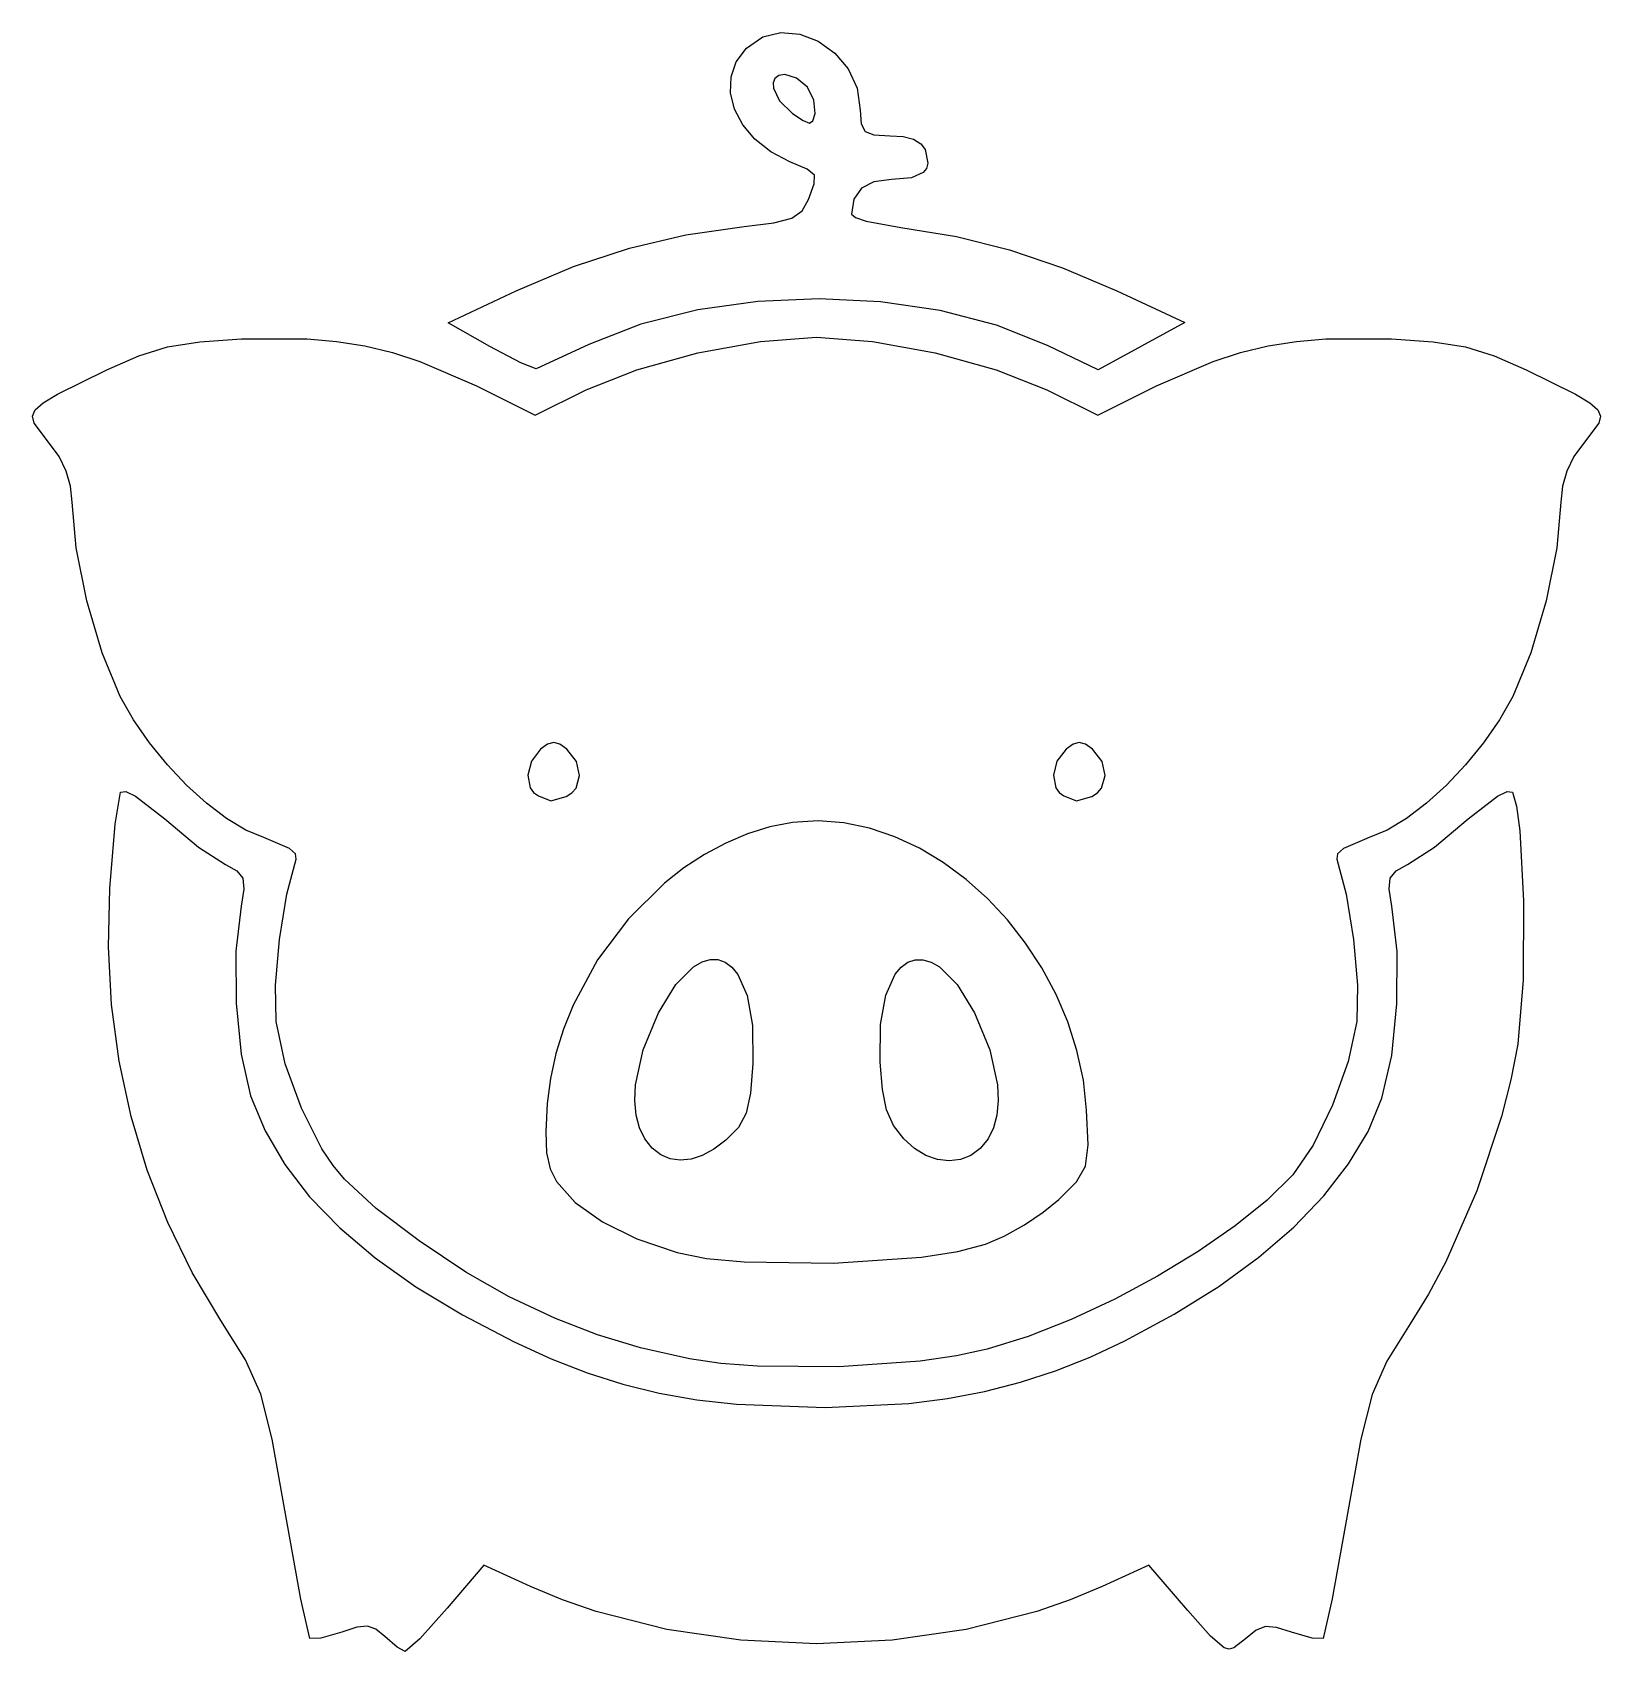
# Model space of a CAD drawing. Extents: x 31.8 to 64.6, y 166.1 to 199.9.
import ezdxf

# ---------------------------------------------------------------- set-up
doc = ezdxf.new("R2010")
doc.units = 0
doc.layers.add('Layer_1', color=7, linetype='CONTINUOUS')

msp = doc.modelspace()

# ---------------------------------------------------------------- linework, layer by layer
at = {"layer": 'Layer_1', "color": 7}
for points in [[(41.394112, 193.369482), (40.519838, 193.865854), (41.942752, 194.530507), (43.13871, 195.037652), (44.305381, 195.423425), (45.480877, 195.698581), (46.70331, 195.873877), (47.321429, 195.951749), (47.700331, 196.050238), (47.915847, 196.201158), (48.043809, 196.436328), (48.165391, 196.766661), (48.170682, 196.94848), (48.015872, 197.070938), (47.657151, 197.223189), (47.255862, 197.434299), (46.926151, 197.697735), (46.673336, 197.999583), (46.502739, 198.325932), (46.419681, 198.662867), (46.429483, 198.996477), (46.537464, 199.312848), (46.748946, 199.598067), (47.089295, 199.833201), (47.470419, 199.926022), (47.865765, 199.890985), (48.248777, 199.742545), (48.5929, 199.495158), (48.871579, 199.163281), (49.05826, 198.761368), (49.126388, 198.303875), (49.144042, 198.015373), (49.225176, 197.854375), (49.412044, 197.784474), (49.746905, 197.769264), (50.019341, 197.750088), (50.235527, 197.693894), (50.39043, 197.602679), (50.479017, 197.478442), (50.535128, 197.193954), (50.507915, 197.08629), (50.442392, 197.000383), (50.192024, 196.889947), (49.775243, 196.854864), (49.409642, 196.810025), (49.149915, 196.674844), (48.994919, 196.44832), (48.943508, 196.129457), (49.02471, 196.062293), (49.245805, 195.987975), (49.972603, 195.854031), (51.132243, 195.665008), (52.243509, 195.389309), (53.346009, 195.015311), (54.479354, 194.531388), (55.900396, 193.867612), (54.997099, 193.373642), (54.093804, 192.879671), (53.037356, 193.39027), (51.968429, 193.815823), (50.794755, 194.12075), (49.55034, 194.304971), (48.269191, 194.368406), (46.985315, 194.310977), (45.732719, 194.132604), (44.54541, 193.833207), (43.457393, 193.412707), (42.359823, 192.907269), (42.038426, 193.028969), (41.394112, 193.369496), (41.394112, 193.369482)], [(48.021816, 198.78389), (47.792173, 198.971426), (47.549517, 199.049427), (47.424848, 199.027452), (47.344576, 198.966784), (47.30716, 198.87531), (47.311061, 198.760914), (47.436663, 198.494903), (47.709068, 198.231838), (47.932892, 198.083663), (48.064754, 198.034068), (48.136848, 198.082934), (48.18137, 198.230144), (48.15959, 198.511619), (48.021816, 198.783782), (48.021816, 198.78389)], [(45.560226, 172.244392), (44.540375, 172.473265), (43.640744, 172.742027), (42.760336, 173.085411), (41.798153, 173.538149), (40.889516, 174.053724), (39.915425, 174.703017), (39.021574, 175.382397), (38.353659, 175.988231), (38.118884, 176.274136), (37.886719, 176.627691), (37.457685, 177.474126), (37.121491, 178.400286), (36.93307, 179.278922), (36.919298, 180.038897), (37.001385, 180.995225), (37.15381, 181.940909), (37.35105, 182.66895), (37.333299, 182.778056), (37.207829, 182.894537), (36.675207, 183.121835), (36.297949, 183.277527), (35.894183, 183.52034), (35.477467, 183.836987), (35.061356, 184.214185), (34.659407, 184.638648), (34.285177, 185.097092), (33.952223, 185.576232), (33.674101, 186.062782), (33.298376, 186.97573), (32.978953, 188.06493), (32.756164, 189.167358), (32.670344, 190.119986), (32.639431, 190.452985), (32.548735, 190.769074), (32.396243, 191.073321), (32.17994, 191.370795), (31.877612, 191.767441), (31.84012, 191.913956), (31.898615, 192.051051), (32.06825, 192.197564), (32.364177, 192.372334), (33.395525, 192.881999), (34.060372, 193.17506), (34.664557, 193.361164), (35.337654, 193.470257), (36.209238, 193.532287), (37.574782, 193.533203), (38.193021, 193.477852), (38.784137, 193.382101), (39.360054, 193.243559), (39.932695, 193.059831), (41.115846, 192.547241), (42.340756, 191.936764), (43.401849, 192.46249), (44.461844, 192.884334), (45.732716, 193.234876), (47.040689, 193.474359), (48.211988, 193.563021), (49.383287, 193.474359), (50.691261, 193.234876), (51.962133, 192.884334), (53.022127, 192.46249), (54.083221, 191.936764), (55.30813, 192.547241), (56.491282, 193.059831), (57.063923, 193.243559), (57.639839, 193.382101), (58.230955, 193.477852), (58.849195, 193.533203), (60.214739, 193.532287), (61.086321, 193.470257), (61.759418, 193.361164), (62.363602, 193.17506), (63.028446, 192.881999), (64.059795, 192.372334), (64.355723, 192.197564), (64.525357, 192.051051), (64.583852, 191.913956), (64.546361, 191.767441), (64.244034, 191.370795), (64.027717, 191.073321), (63.875203, 190.769074), (63.784503, 190.452985), (63.75363, 190.119986), (63.667808, 189.167358), (63.44502, 188.06493), (63.125598, 186.97573), (62.749873, 186.062782), (62.471751, 185.576232), (62.138797, 185.097092), (61.764567, 184.638648), (61.362619, 184.214185), (60.946509, 183.836987), (60.529793, 183.52034), (60.126028, 183.277527), (59.74877, 183.121835), (59.216148, 182.894537), (59.090678, 182.778056), (59.072927, 182.66895), (59.270166, 181.940909), (59.42259, 180.995225), (59.504678, 180.038897), (59.490906, 179.278922), (59.310977, 178.445843), (58.988511, 177.537943), (58.583989, 176.700426), (58.157889, 176.078494), (57.622534, 175.553428), (56.953716, 175.015024), (56.180721, 174.479985), (55.332837, 173.965013), (54.439351, 173.486814), (53.52955, 173.06209), (52.632721, 172.707545), (51.778151, 172.439882), (51.132546, 172.301111), (50.376995, 172.192732), (48.680726, 172.071703), (46.978689, 172.085891), (46.215926, 172.146533), (45.560226, 172.244392), (45.560226, 172.244392)], [(42.984945, 183.981374), (43.105382, 184.051838), (43.192176, 184.152788), (43.264368, 184.415356), (43.200588, 184.707502), (42.999903, 184.96765), (42.852624, 185.06982), (42.725581, 185.103876), (42.598539, 185.06982), (42.45126, 184.96765), (42.259396, 184.716322), (42.185648, 184.423442), (42.233276, 184.158625), (42.303624, 184.058495), (42.40554, 183.991486), (42.664905, 183.884806), (42.984945, 183.981374), (42.984945, 183.981374)], [(53.957756, 183.981374), (54.078193, 184.051838), (54.164987, 184.152788), (54.237179, 184.415356), (54.173399, 184.707502), (53.972714, 184.96765), (53.825435, 185.06982), (53.698393, 185.103876), (53.571352, 185.06982), (53.424074, 184.96765), (53.232209, 184.716322), (53.15846, 184.423442), (53.206088, 184.158625), (53.276437, 184.058495), (53.378354, 183.991486), (53.637716, 183.884806), (53.957756, 183.981374), (53.957756, 183.981374)], [(39.197949, 166.445157), (39.014663, 166.59943), (38.835663, 166.663308), (38.613855, 166.641766), (38.302142, 166.539778), (37.866171, 166.409908), (37.634768, 166.405962), (37.445855, 167.227507), (37.112044, 169.082326), (36.847697, 170.565412), (36.610495, 171.501819), (36.290281, 172.218168), (35.776896, 173.041083), (35.178352, 174.042079), (34.66531, 175.0893), (34.23908, 176.177661), (33.900968, 177.302079), (33.652285, 178.457468), (33.494339, 179.638743), (33.428439, 180.840821), (33.455892, 182.058616), (33.568051, 183.400695), (33.681749, 184.067392), (33.788948, 184.083808), (33.99568, 183.98573), (34.603789, 183.509038), (35.308865, 182.922032), (35.870467, 182.555615), (36.111068, 182.423943), (36.231799, 182.272512), (36.253332, 182.046479), (36.196335, 181.691005), (36.08909, 180.750112), (36.092333, 179.662893), (36.197509, 178.59904), (36.396066, 177.728246), (36.700179, 176.998195), (37.11052, 176.296766), (37.628862, 175.622309), (38.256977, 174.97317), (38.996638, 174.3477), (39.849618, 173.744244), (40.817689, 173.161153), (41.902623, 172.596775), (42.673736, 172.245041), (43.42462, 171.951568), (44.171162, 171.713002), (44.929252, 171.52599), (45.714779, 171.387178), (46.543632, 171.293211), (48.394868, 171.226402), (50.142287, 171.310534), (50.948193, 171.413632), (51.720625, 171.560026), (52.468381, 171.751673), (53.200258, 171.990529), (53.925052, 172.278549), (54.65156, 172.61769), (55.680649, 173.171344), (56.613819, 173.753697), (57.447817, 174.361681), (58.179396, 174.992232), (58.805304, 175.642283), (59.322293, 176.308769), (59.727111, 176.988624), (60.016509, 177.678781), (60.221433, 178.57518), (60.330632, 179.651041), (60.335553, 180.743829), (60.227642, 181.691005), (60.170645, 182.046479), (60.192177, 182.272512), (60.312909, 182.423943), (60.55351, 182.555615), (61.115109, 182.922032), (61.820185, 183.509038), (62.428294, 183.98573), (62.635026, 184.083808), (62.742225, 184.067392), (62.829707, 183.778615), (62.898627, 183.264168), (62.975757, 181.798864), (62.963569, 180.15269), (62.852021, 178.806852), (62.709943, 178.066315), (62.517286, 177.300531), (62.002112, 175.750065), (61.350263, 174.269135), (60.986762, 173.590271), (60.605503, 172.971422), (60.118994, 172.196326), (59.810642, 171.498841), (59.57661, 170.567044), (59.313058, 169.089009), (58.978453, 167.229471), (58.789209, 166.405962), (58.560303, 166.408967), (58.130341, 166.536569), (57.818006, 166.637189), (57.589283, 166.653035), (57.390253, 166.576448), (57.166995, 166.39977), (56.928719, 166.210472), (56.829151, 166.182783), (56.723848, 166.208954), (56.439691, 166.450541), (55.963555, 166.990554), (55.150323, 167.934469), (54.179357, 167.489949), (53.509965, 167.209858), (52.809918, 166.96713), (51.335359, 166.593761), (49.790686, 166.369834), (48.210903, 166.295345), (46.631014, 166.370287), (45.086024, 166.594655), (43.610937, 166.968442), (42.910547, 167.211366), (42.240759, 167.491643), (41.265938, 167.937929), (40.50409, 167.034423), (39.932237, 166.396322), (39.627181, 166.130917), (39.45363, 166.223204), (39.197949, 166.445084), (39.197949, 166.445157)], [(51.740582, 174.631467), (52.132551, 174.80341), (52.55161, 175.036708), (52.947568, 175.300735), (53.270232, 175.564863), (53.642614, 175.939201), (53.828881, 176.263239), (53.881355, 176.704761), (53.85236, 177.431549), (53.783369, 178.059545), (53.650977, 178.67474), (53.459768, 179.272654), (53.214326, 179.848808), (52.919235, 180.398723), (52.579081, 180.917921), (52.198447, 181.401922), (51.781917, 181.846247), (51.334077, 182.246418), (50.85951, 182.597956), (50.362801, 182.896381), (49.848535, 183.137214), (49.321294, 183.315978), (48.785665, 183.428192), (48.24623, 183.469378), (47.707575, 183.435056), (47.235917, 183.342924), (46.770977, 183.198692), (46.315651, 183.005678), (45.872832, 182.767203), (45.445418, 182.486583), (45.036302, 182.167139), (44.28455, 181.42505), (43.640737, 180.567485), (43.128026, 179.620994), (42.928073, 179.122698), (42.76958, 178.612126), (42.655445, 178.092597), (42.588561, 177.56743), (42.557794, 176.982318), (42.576674, 176.543691), (42.650127, 176.21038), (42.783083, 175.941215), (43.175129, 175.502811), (43.743203, 175.098969), (44.460643, 174.745399), (45.300787, 174.45781), (45.914806, 174.338558), (46.703471, 174.262818), (48.564566, 174.235399), (50.403721, 174.362599), (51.16496, 174.480134), (51.740582, 174.631467), (51.740582, 174.631467)], [(44.627125, 176.832354), (44.514247, 177.060347), (44.445021, 177.328692), (44.418828, 177.631645), (44.435046, 177.963463), (44.592235, 178.690728), (44.911622, 179.464542), (45.278335, 180.057488), (45.644273, 180.425137), (45.821705, 180.527294), (45.992646, 180.576511), (46.154999, 180.573914), (46.306664, 180.520633), (46.445543, 180.417794), (46.569535, 180.266525), (46.764469, 179.823209), (46.874675, 179.199709), (46.883362, 178.405046), (46.832734, 177.783076), (46.742151, 177.367488), (46.580591, 177.070628), (46.317033, 176.804843), (46.070463, 176.618859), (45.828192, 176.48709), (45.593117, 176.409489), (45.368137, 176.38601), (45.15615, 176.416605), (44.960053, 176.501226), (44.782746, 176.639827), (44.627125, 176.83236), (44.627125, 176.832354)], [(50.03524, 176.835374), (49.820354, 177.113251), (49.676983, 177.437066), (49.588597, 177.860086), (49.538667, 178.435577), (49.548363, 179.21978), (49.659794, 179.834408), (49.855953, 180.270593), (49.98049, 180.418999), (50.11983, 180.519469), (50.271848, 180.570894), (50.434418, 180.572167), (50.605413, 180.522178), (50.782707, 180.41982), (51.147688, 180.053562), (51.512354, 179.464525), (51.831741, 178.690711), (51.98893, 177.963446), (52.005148, 177.631628), (51.978954, 177.328675), (51.909728, 177.06033), (51.796848, 176.832338), (51.629366, 176.630915), (51.433207, 176.487174), (51.215179, 176.401103), (50.982089, 176.37269), (50.740744, 176.401923), (50.497949, 176.488791), (50.260512, 176.633282), (50.03524, 176.835386), (50.03524, 176.835374)]]:
    msp.add_lwpolyline(points, dxfattribs=at)

doc.saveas('drawing.dxf')
